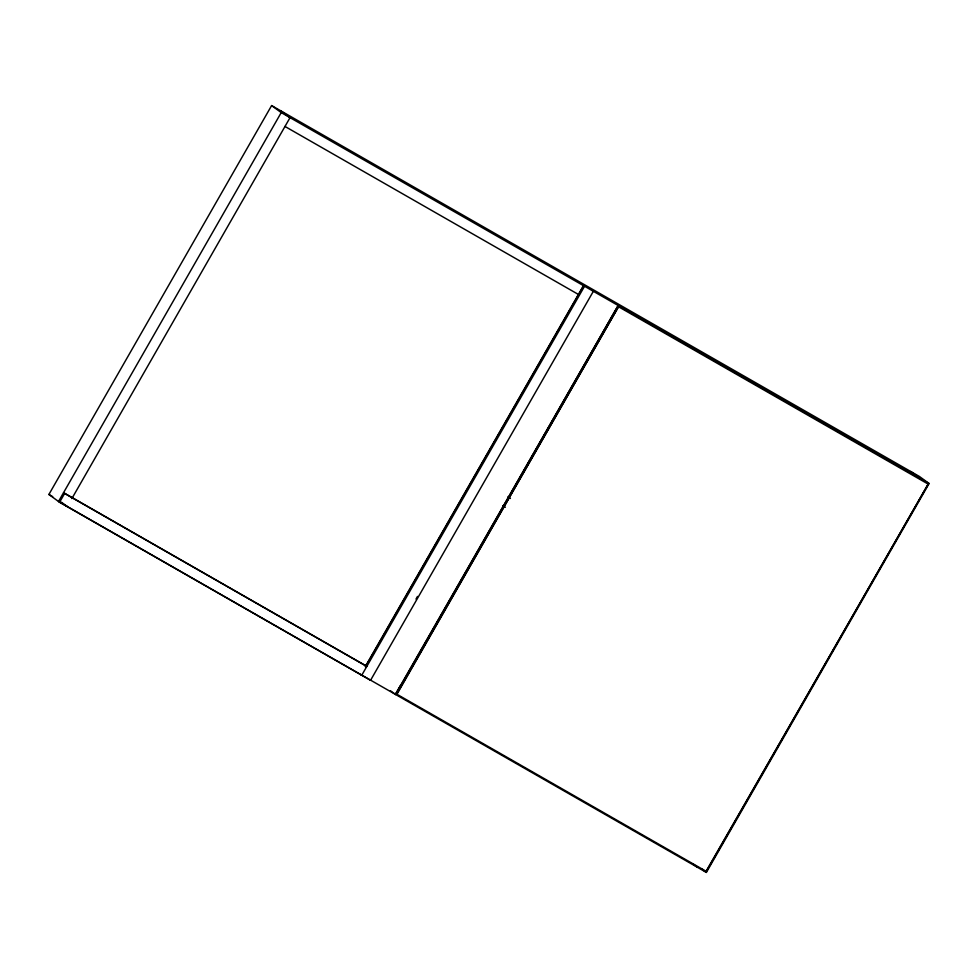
<?xml version="1.0" encoding="UTF-8"?>
<svg xmlns="http://www.w3.org/2000/svg" width="978" height="978" viewBox="0 0 978 978"><rect width="100%" height="100%" fill="white"/><g stroke="black" fill="none" stroke-linecap="round" stroke-linejoin="round"><path stroke-width="1.47" d="M592.509 290.869L593.279 291.42L370.552 680.309L59.572 502.264L48.9 494.465L271.615 105.575L919.491 476.518L929.1 483.535L706.385 872.425L58.509 501.482L281.224 112.592L271.615 105.575M59.572 502.264L64.621 493.45L63.558 492.667L366.053 665.859M71.859 498.584L290.038 117.641L280.429 110.624M365.271 666.58L583.438 285.637L584.465 286.383L361.738 675.272L360.674 674.49M365.527 666.776L583.695 285.82M416.005 599.074L417.52 596.421M395.405 694.368L400.454 685.554M395.442 694.404L618.169 305.515L395.711 694.6L390.466 690.774M396.677 694.074L618.499 306.737L928.183 484.098L706.348 871.422L396.934 694.258L618.499 306.737M706.85 869.919L928.183 484.098M281.224 112.592L929.1 483.535M284.989 126.455L578.927 294.745M507.765 496.934L510.418 498.45M502.716 505.76L505.369 507.276M64.621 493.45L366.787 666.458L364.66 664.893M48.9 494.465L52.678 496.628M910.677 471.482L920.286 478.486M701.581 868.916L706.385 872.425M692.766 863.867L697.571 867.376M369.794 679.759L370.552 680.309M61.308 502.142L67.323 506.518"/></g></svg>
